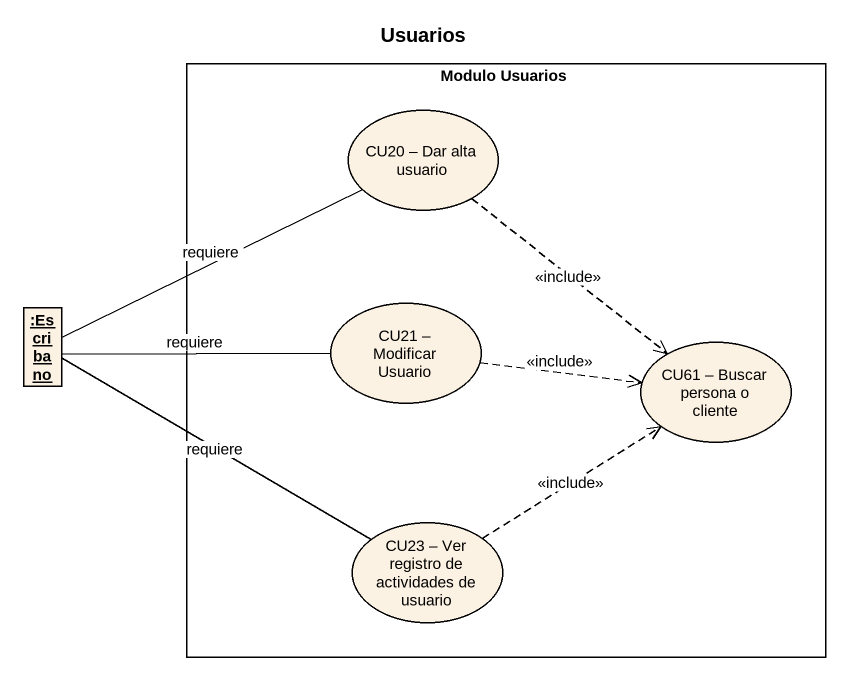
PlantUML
@startuml
title Usuarios
allowmixing
hide circle
hide empty members
rectangle "Modulo Usuarios" as Modulo_Usuarios {
  usecase "CU20 – Dar alta usuario" as CU20_Dar_alta_usuario
  usecase "CU21 – Modificar Usuario" as CU21_Modificar_Usuario
  usecase "CU61 – Buscar persona o cliente" as CU61_Buscar_persona_o
  usecase "CU23 – Ver registro de actividades de usuario" as CU23_Ver_registro_de
}
object ":Escribano" as Escribano
CU20_Dar_alta_usuario ..> CU61_Buscar_persona_o : <<include>>
Escribano -right- CU20_Dar_alta_usuario : requiere
Escribano -right- CU21_Modificar_Usuario : requiere
Escribano -right- CU23_Ver_registro_de : requiere
CU21_Modificar_Usuario .right.> CU61_Buscar_persona_o : <<include>>
CU23_Ver_registro_de .up.> CU61_Buscar_persona_o : <<include>>
@enduml
